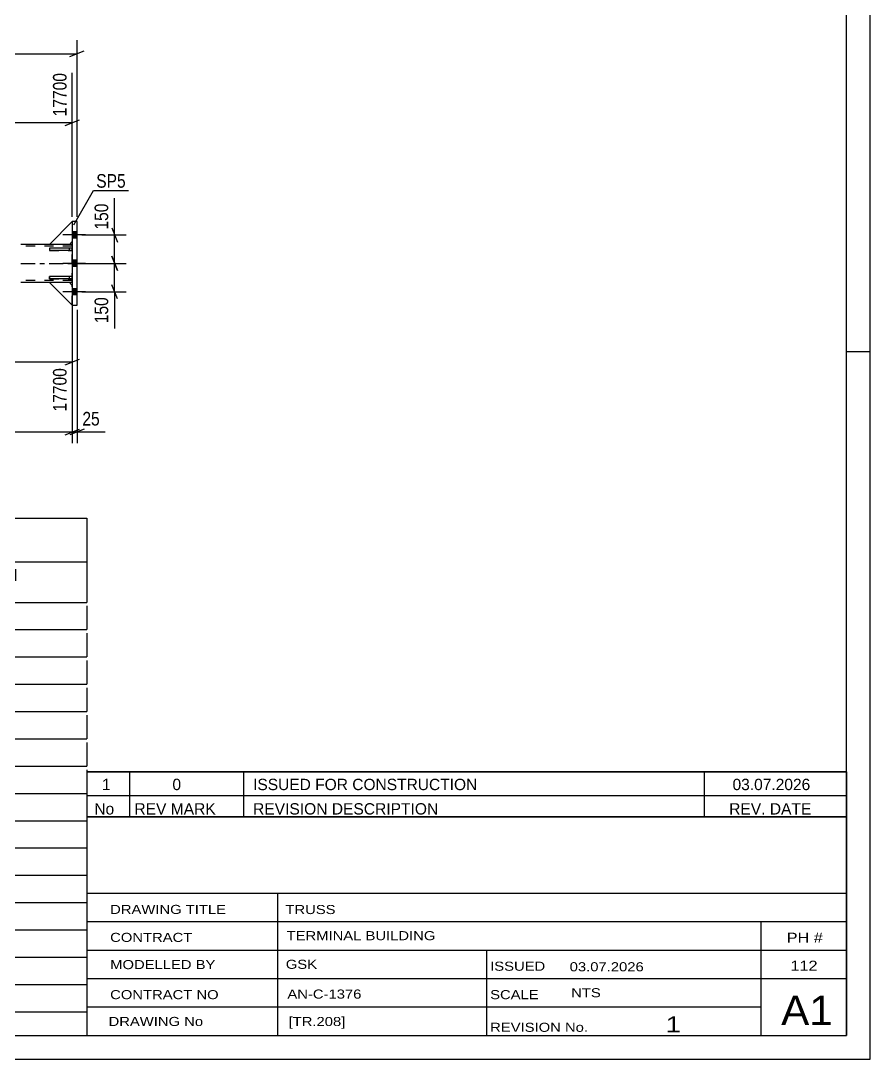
# Model space of a CAD drawing. Header units: millimetres. Extents: x -76 to 765, y -395 to 199.
# Drawn here: x 586 to 765, y -395 to -176.2 of the extents above; entities that cross this region are included whole.
import ezdxf

# ---------------------------------------------------------------- set-up
doc = ezdxf.new("R2010")
doc.units = ezdxf.units.MM
doc.linetypes.add('DXK_LINE_DOT2', pattern=[3.9198, 1.9599, -1.9599])
doc.linetypes.add('DXK_LINE_DOT3', pattern=[5.9187, 2.979, -0.9799, 0.9799, -0.9799])
doc.styles.add('Arial', font='ARIAL.TTF', dxfattribs={"height": 0.2})
doc.styles.add('Arial Bold', font='ARIALBD.TTF', dxfattribs={"height": 0.2})
doc.styles.add('Arial Narrow', font='ARIALN.TTF', dxfattribs={"height": 0.2})

# ---------------------------------------------------------------- blocks, each defined once
blk = doc.blocks.new('Unknown-761551795-23899')
at = {"color": 7, "linetype": 'Continuous'}
for p, q in [((427.95, -281), (599.95, -281)), ((427.95, -292.25), (427.95, -281)), ((599.95, -281), (599.95, -292.25)), ((427.95, -290.25), (599.95, -290.25)), ((441.45, -290.25), (441.45, -298.75)), ((459.95, -290.25), (459.95, -298.75)), ((509.23, -290.25), (509.23, -298.75)), ((523.23, -290.25), (523.23, -298.75)), ((538.95, -290.25), (538.95, -298.75)), ((553.23, -290.25), (553.23, -298.75)), ((570.23, -290.25), (570.23, -298.75)), ((427.95, -292.25), (427.95, -297.25)), ((599.95, -292.25), (599.95, -298.75)), ((427.95, -297.25), (427.95, -298.75)), ((427.95, -298.75), (599.95, -298.75)), ((427.95, -299.52), (427.95, -304.5)), ((441.45, -299.52), (441.45, -304.5)), ((459.95, -299.52), (459.95, -304.5)), ((509.23, -299.52), (509.23, -304.5)), ((523.23, -299.52), (523.23, -304.5)), ((538.95, -299.52), (538.95, -304.5)), ((553.23, -299.52), (553.23, -304.5)), ((570.23, -299.52), (570.23, -304.5)), ((599.95, -299.52), (599.95, -304.5)), ((427.95, -304.5), (599.95, -304.5)), ((427.95, -305.27), (427.95, -310.25)), ((441.45, -305.27), (441.45, -310.25)), ((459.95, -305.27), (459.95, -310.25)), ((509.23, -305.27), (509.23, -310.25)), ((523.23, -305.27), (523.23, -310.25)), ((538.95, -305.27), (538.95, -310.25)), ((553.23, -305.27), (553.23, -310.25)), ((570.23, -305.27), (570.23, -310.25)), ((599.95, -305.27), (599.95, -310.25)), ((427.95, -310.25), (599.95, -310.25)), ((427.95, -311.02), (427.95, -316)), ((441.45, -311.02), (441.45, -316)), ((459.95, -311.02), (459.95, -316)), ((509.23, -311.02), (509.23, -316)), ((523.23, -311.02), (523.23, -316)), ((538.95, -311.02), (538.95, -316)), ((553.23, -311.02), (553.23, -316)), ((570.23, -311.02), (570.23, -316)), ((599.95, -311.02), (599.95, -316)), ((427.95, -316), (599.95, -316)), ((427.95, -316.77), (427.95, -321.75)), ((441.45, -316.77), (441.45, -321.75)), ((459.95, -316.77), (459.95, -321.75)), ((509.23, -316.77), (509.23, -321.75)), ((523.23, -316.77), (523.23, -321.75)), ((538.95, -316.77), (538.95, -321.75)), ((553.23, -316.77), (553.23, -321.75)), ((570.23, -316.77), (570.23, -321.75)), ((599.95, -316.77), (599.95, -321.75)), ((427.95, -321.75), (599.95, -321.75)), ((427.95, -322.52), (427.95, -327.5)), ((441.45, -322.52), (441.45, -327.5)), ((459.95, -322.52), (459.95, -327.5)), ((509.23, -322.52), (509.23, -327.5)), ((523.23, -322.52), (523.23, -327.5)), ((538.95, -322.52), (538.95, -327.5)), ((553.23, -322.52), (553.23, -327.5)), ((570.23, -322.52), (570.23, -327.5)), ((599.95, -322.52), (599.95, -327.5)), ((427.95, -327.5), (599.95, -327.5)), ((427.95, -328.27), (427.95, -333.25)), ((441.45, -328.27), (441.45, -333.25)), ((459.95, -328.27), (459.95, -333.25)), ((509.23, -328.27), (509.23, -333.25)), ((523.23, -328.27), (523.23, -333.25)), ((538.95, -328.27), (538.95, -333.25)), ((553.23, -328.27), (553.23, -333.25)), ((570.23, -328.27), (570.23, -333.25)), ((599.95, -328.27), (599.95, -333.25)), ((427.95, -333.25), (599.95, -333.25)), ((427.95, -334.02), (427.95, -339)), ((441.45, -334.02), (441.45, -339)), ((459.95, -334.02), (459.95, -339)), ((509.23, -334.02), (509.23, -339)), ((523.23, -334.02), (523.23, -339)), ((538.95, -334.02), (538.95, -339)), ((553.23, -334.02), (553.23, -339)), ((570.23, -334.02), (570.23, -339)), ((599.95, -334.02), (599.95, -339)), ((427.95, -339), (599.95, -339)), ((427.95, -339.77), (427.95, -344.75)), ((441.45, -339.77), (441.45, -344.75)), ((459.95, -339.77), (459.95, -344.75)), ((509.23, -339.77), (509.23, -344.75)), ((523.23, -339.77), (523.23, -344.75)), ((538.95, -339.77), (538.95, -344.75)), ((553.23, -339.77), (553.23, -344.75)), ((570.23, -339.77), (570.23, -344.75)), ((599.95, -339.77), (599.95, -344.75)), ((427.95, -344.75), (599.95, -344.75)), ((427.95, -345.52), (427.95, -350.5)), ((441.45, -345.52), (441.45, -350.5)), ((459.95, -345.52), (459.95, -350.5)), ((509.23, -345.52), (509.23, -350.5)), ((523.23, -345.52), (523.23, -350.5)), ((538.95, -345.52), (538.95, -350.5)), ((553.23, -345.52), (553.23, -350.5)), ((570.23, -345.52), (570.23, -350.5)), ((599.95, -345.52), (599.95, -350.5)), ((427.95, -350.5), (599.95, -350.5)), ((427.95, -351.27), (427.95, -356.25)), ((441.45, -351.27), (441.45, -356.25)), ((459.95, -351.27), (459.95, -356.25)), ((509.23, -351.27), (509.23, -356.25)), ((523.23, -351.27), (523.23, -356.25)), ((538.95, -351.27), (538.95, -356.25)), ((553.23, -351.27), (553.23, -356.25)), ((570.23, -351.27), (570.23, -356.25)), ((599.95, -351.27), (599.95, -356.25)), ((427.95, -356.25), (599.95, -356.25)), ((427.95, -357.02), (427.95, -362)), ((441.45, -357.02), (441.45, -362)), ((459.95, -357.02), (459.95, -362)), ((509.23, -357.02), (509.23, -362)), ((523.23, -357.02), (523.23, -362)), ((538.95, -357.02), (538.95, -362)), ((553.23, -357.02), (553.23, -362)), ((570.23, -357.02), (570.23, -362)), ((599.95, -357.02), (599.95, -362)), ((427.95, -362), (599.95, -362)), ((427.95, -362.77), (427.95, -367.75)), ((441.45, -362.77), (441.45, -367.75)), ((459.95, -362.77), (459.95, -367.75)), ((509.23, -362.77), (509.23, -367.75)), ((523.23, -362.77), (523.23, -367.75)), ((538.95, -362.77), (538.95, -367.75)), ((553.23, -362.77), (553.23, -367.75)), ((570.23, -362.77), (570.23, -367.75)), ((599.95, -362.77), (599.95, -367.75)), ((427.95, -367.75), (599.95, -367.75)), ((427.95, -368.52), (427.95, -373.5)), ((441.45, -368.52), (441.45, -373.5)), ((459.95, -368.52), (459.95, -373.5)), ((509.23, -368.52), (509.23, -373.5)), ((523.23, -368.52), (523.23, -373.5)), ((538.95, -368.52), (538.95, -373.5)), ((553.23, -368.52), (553.23, -373.5)), ((570.23, -368.52), (570.23, -373.5)), ((599.95, -368.52), (599.95, -373.5)), ((427.95, -373.5), (599.95, -373.5)), ((427.95, -374.27), (427.95, -379.25)), ((441.45, -374.27), (441.45, -379.25)), ((459.95, -374.27), (459.95, -379.25)), ((509.23, -374.27), (509.23, -379.25)), ((523.23, -374.27), (523.23, -379.25)), ((538.95, -374.27), (538.95, -379.25)), ((553.23, -374.27), (553.23, -379.25)), ((570.23, -374.27), (570.23, -379.25)), ((599.95, -374.27), (599.95, -379.25)), ((427.95, -379.25), (599.95, -379.25)), ((427.95, -380.02), (427.95, -385)), ((441.45, -380.02), (441.45, -385)), ((459.95, -380.02), (459.95, -385)), ((509.23, -380.02), (509.23, -385)), ((523.23, -380.02), (523.23, -385)), ((538.95, -380.02), (538.95, -385)), ((553.23, -380.02), (553.23, -385)), ((570.23, -380.02), (570.23, -385)), ((599.95, -380.02), (599.95, -385)), ((427.95, -385), (599.95, -385)), ((427.95, -385), (599.95, -385)), ((427.95, -385), (427.95, -390)), ((553.23, -385), (553.23, -390)), ((570.23, -385), (570.23, -390)), ((599.95, -385), (599.95, -390)), ((427.95, -390), (599.95, -390))]:
    blk.add_line(p, q, dxfattribs=at)
at = {"color": 7}
for s, height, style, p in [('BILL OF MATERIALS', 3.3405, 'Arial Bold', (430.11, -286.69)), ('Profile Size', 2.3877, 'Arial', (463.77, -293.92)), ('Mark', 2.388, 'Arial', (429.79, -297.75))]:
    blk.add_text(s, height=height, dxfattribs=dict(at, style=style)).set_placement(p)
at = {"color": 7, "linetype": 'Continuous', "style": 'Arial Narrow'}
for s, height, width, p in [("ASSEMBLY MK'D :", 1.9089, 1.6, (485.45, -287.2)), ('TR208', 1.909, 1.794707, (517.95, -287.2)), ('ASSY QTY :', 1.909, 1.6, (548.95, -287.2)), ('1', 1.91, 1.794707, (570.45, -287.2))]:
    blk.add_text(s, height=height, dxfattribs=dict(at, width=width)).set_placement(p)
at = {"color": 7, "linetype": 'Continuous'}
for s, height, style, p in [('Item', 2.388, 'Arial', (429.7, -294.25)), ('Qty./', 2.388, 'Arial', (442.45, -294.25)), ('Length', 2.388, 'Arial', (510.45, -294.25)), ('Wt./Item', 2.388, 'Arial', (524.45, -294.25)), ('Total', 2.388, 'Arial', (541.45, -294.25)), ('Total Wt.', 2.388, 'Arial', (553.95, -294.25)), ('Material', 2.388, 'Arial', (573.45, -294.25)), ('Assembly', 2.388, 'Arial', (442.45, -297.98)), ('Qty.', 2.388, 'Arial', (541.95, -297.98)), ('TR208', 1.91, 'Arial', (430.45, -303.66)), ('1', 1.91, 'Arial', (445.26, -303.66)), ('RHS300*200*10', 1.9102, 'Arial', (464.16, -303.56)), ('16700.29', 1.91, 'Arial', (510.92, -303.7)), ('1258.53', 1.91, 'Arial', (525.12, -303.66)), ('1', 1.91, 'Arial', (547.17, -303.66)), ('1258.53', 1.91, 'Arial', (558.51, -303.66)), ('E350', 1.91, 'Arial', (574.26, -303.52)), ('BC130', 1.91, 'Arial', (430.45, -309.41)), ('6', 1.91, 'Arial', (445.26, -309.41)), ('SHS132*6', 1.91, 'Arial', (464.16, -309.31)), ('300.00', 1.91, 'Arial', (513.89, -309.45)), ('6.55', 1.91, 'Arial', (527.34, -309.41)), ('6', 1.91, 'Arial', (547.17, -309.41)), ('39.31', 1.91, 'Arial', (561.47, -309.41)), ('E350', 1.91, 'Arial', (574.26, -309.27)), ('BC421', 1.91, 'Arial', (430.45, -315.16)), ('1', 1.91, 'Arial', (445.26, -315.16)), ('RHS300*200*10', 1.9102, 'Arial', (464.16, -315.06)), ('17700.29', 1.91, 'Arial', (510.92, -315.2)), ('1333.89', 1.91, 'Arial', (525.12, -315.16)), ('1', 1.91, 'Arial', (547.17, -315.16)), ('1333.89', 1.91, 'Arial', (558.51, -315.16)), ('E350', 1.91, 'Arial', (574.26, -315.02)), ('M1049', 1.91, 'Arial', (430.45, -320.91)), ('7', 1.91, 'Arial', (445.26, -320.91)), ('SHS132*8', 1.91, 'Arial', (464.16, -320.81)), ('1972.98', 1.91, 'Arial', (512.4, -320.95)), ('59.73', 1.91, 'Arial', (526.6, -320.91)), ('7', 1.91, 'Arial', (547.17, -320.91)), ('418.09', 1.91, 'Arial', (559.99, -320.91)), ('E350', 1.91, 'Arial', (574.26, -320.77)), ('M1050', 1.91, 'Arial', (430.45, -326.66)), ('1', 1.91, 'Arial', (445.26, -326.66)), ('SHS180*8', 1.91, 'Arial', (464.16, -326.56)), ('4070.08', 1.91, 'Arial', (512.4, -326.7)), ('171.41', 1.91, 'Arial', (525.86, -326.66)), ('1', 1.91, 'Arial', (547.17, -326.66)), ('171.41', 1.91, 'Arial', (559.99, -326.66)), ('E350', 1.91, 'Arial', (574.26, -326.52)), ('E350', 1.91, 'Arial', (574.26, -332.27)), ('M1054', 1.91, 'Arial', (430.45, -332.41)), ('2', 1.91, 'Arial', (445.26, -332.41)), ('SHS180*8', 1.91, 'Arial', (464.16, -332.31)), ('1950.40', 1.91, 'Arial', (512.4, -332.45)), ('81.81', 1.91, 'Arial', (526.6, -332.41)), ('2', 1.91, 'Arial', (547.17, -332.41)), ('163.62', 1.91, 'Arial', (559.99, -332.41)), ('M1304', 1.91, 'Arial', (430.45, -338.16)), ('5', 1.91, 'Arial', (445.26, -338.16)), ('SHS132*8', 1.91, 'Arial', (464.16, -338.06)), ('2890.00', 1.91, 'Arial', (512.4, -338.2)), ('90.02', 1.91, 'Arial', (526.6, -338.16)), ('5', 1.91, 'Arial', (547.17, -338.16)), ('450.10', 1.91, 'Arial', (559.99, -338.16)), ('E350', 1.91, 'Arial', (574.26, -338.02)), ('M1305', 1.91, 'Arial', (430.45, -343.91)), ('4', 1.91, 'Arial', (445.26, -343.91)), ('SHS132*8', 1.91, 'Arial', (464.16, -343.81)), ('4070.11', 1.91, 'Arial', (512.4, -343.95)), ('123.58', 1.91, 'Arial', (525.86, -343.91)), ('4', 1.91, 'Arial', (547.17, -343.91)), ('494.30', 1.91, 'Arial', (559.99, -343.91)), ('E350', 1.91, 'Arial', (574.26, -343.77)), ('PL536', 1.91, 'Arial', (430.45, -349.66)), ('8', 1.91, 'Arial', (445.26, -349.66)), ('PL6*30', 1.91, 'Arial', (464.16, -349.56)), ('61.55', 1.91, 'Arial', (515.37, -349.7)), ('0.09', 1.91, 'Arial', (527.34, -349.66)), ('8', 1.91, 'Arial', (547.17, -349.66)), ('0.70', 1.91, 'Arial', (562.95, -349.66)), ('E350', 1.91, 'Arial', (574.26, -349.52)), ('PL539', 1.91, 'Arial', (430.45, -355.41)), ('4', 1.91, 'Arial', (445.26, -355.41)), ('PL6*30', 1.91, 'Arial', (464.16, -355.31)), ('74.38', 1.91, 'Arial', (515.37, -355.45)), ('0.11', 1.91, 'Arial', (527.34, -355.41)), ('4', 1.91, 'Arial', (547.17, -355.41)), ('0.42', 1.91, 'Arial', (562.95, -355.41)), ('E350', 1.91, 'Arial', (574.26, -355.27)), ('SP5', 1.91, 'Arial', (430.45, -361.16)), ('2', 1.91, 'Arial', (445.26, -361.16)), ('PL25*440', 1.91, 'Arial', (464.16, -361.06)), ('540.00', 1.91, 'Arial', (513.89, -361.2)), ('46.63', 1.91, 'Arial', (526.6, -361.16)), ('2', 1.91, 'Arial', (547.17, -361.16)), ('93.26', 1.91, 'Arial', (561.47, -361.16)), ('E350', 1.91, 'Arial', (574.26, -361.02)), ('SP6', 1.91, 'Arial', (430.45, -366.91)), ('2', 1.91, 'Arial', (445.26, -366.91)), ('PL25*300', 1.91, 'Arial', (464.16, -366.81)), ('440.00', 1.91, 'Arial', (513.89, -366.95)), ('25.91', 1.91, 'Arial', (526.6, -366.91)), ('2', 1.91, 'Arial', (547.17, -366.91)), ('51.81', 1.91, 'Arial', (561.47, -366.91)), ('E350', 1.91, 'Arial', (574.26, -366.77)), ('SP19', 1.91, 'Arial', (430.45, -372.66)), ('10', 1.91, 'Arial', (445.26, -372.66)), ('PL16*325', 1.91, 'Arial', (464.16, -372.56)), ('325.00', 1.91, 'Arial', (513.89, -372.7)), ('13.27', 1.91, 'Arial', (526.6, -372.66)), ('10', 1.91, 'Arial', (545.69, -372.66)), ('132.66', 1.91, 'Arial', (559.99, -372.66)), ('E350', 1.91, 'Arial', (574.26, -372.52)), ('ST5', 1.91, 'Arial', (430.45, -378.41)), ('32', 1.91, 'Arial', (445.26, -378.41)), ('PL12*120', 1.91, 'Arial', (464.16, -378.31)), ('120.00', 1.91, 'Arial', (513.89, -378.45)), ('1.36', 1.91, 'Arial', (527.34, -378.41)), ('32', 1.91, 'Arial', (545.69, -378.41)), ('43.41', 1.91, 'Arial', (561.47, -378.41)), ('E350', 1.91, 'Arial', (574.26, -378.27)), ('TC353', 1.91, 'Arial', (430.45, -384.16)), ('4', 1.91, 'Arial', (445.26, -384.16)), ('SHS100*8', 1.91, 'Arial', (464.16, -384.06)), ('580.00', 1.91, 'Arial', (513.89, -384.2)), ('12.98', 1.91, 'Arial', (526.6, -384.16)), ('4', 1.91, 'Arial', (547.17, -384.16)), ('51.93', 1.91, 'Arial', (561.47, -384.16)), ('E350', 1.91, 'Arial', (574.26, -384.02)), ('Total', 1.909, 'Arial Narrow', (544.79, -389)), ('4703.44', 1.91, 'Arial', (558.47, -389))]:
    blk.add_text(s, height=height, dxfattribs=dict(at, style=style)).set_placement(p)
blk = doc.blocks.new('Unknown-761551795-1132')
at = {"color": 5, "linetype": 'Continuous'}
for p, q in [((764.95, -395), (764.95, 199)), ((759.95, -390), (759.95, 194)), ((764.95, -246), (759.95, -246)), ((-71.05, -390), (759.95, -390)), ((-76.05, -395), (764.95, -395))]:
    blk.add_line(p, q, dxfattribs=at)
blk = doc.blocks.new('Unknown-761551795-23901')
at = {"color": 7, "linetype": 'Continuous'}
for p, q in [((599.95, -343.95), (599.95, -390)), ((599.95, -343.95), (759.95, -343.95)), ((759.95, -344), (759.95, -390)), ((599.95, -360), (759.95, -360)), ((640.09, -360), (640.09, -390)), ((599.95, -366), (759.95, -366)), ((741.95, -389.95), (741.95, -365.95)), ((599.95, -372), (759.95, -372)), ((684.09, -372), (684.09, -390)), ((599.95, -378), (759.95, -378)), ((599.95, -384), (741.95, -384)), ((599.95, -390), (759.95, -390))]:
    blk.add_line(p, q, dxfattribs=at)
at = {"color": 7, "style": 'Arial Narrow'}
for s, height, width, p in [('DRAWING TITLE', 1.9089, 1.425378, (604.84, -364.4)), ('TRUSS  ', 1.909, 1.425378, (641.76, -364.42)), ('CONTRACT', 1.909, 1.425378, (604.84, -370.29)), ('TERMINAL BUILDING', 1.9089, 1.425378, (642.01, -369.93)), ('MODELLED BY', 1.9089, 1.425378, (604.84, -376.02)), ('GSK', 1.909, 1.425378, (641.84, -375.96)), ('ISSUED', 1.909, 1.425378, (684.89, -376.36)), ('03.07.2026', 1.909, 1.425378, (701.64, -376.48)), ('CONTRACT NO', 1.9089, 1.425378, (604.84, -382.35)), ('AN-C-1376', 1.909, 1.425378, (642.18, -382.23)), ('SCALE', 1.909, 1.425378, (684.89, -382.35)), ('A1', 6.204, 1.25, (746.19, -387.8)), ('DRAWING No', 1.909, 1.425378, (604.51, -388)), ('[TR.208]', 1.909, 1.425378, (642.42, -388.01)), ('1', 3.34, 1.5, (721.87, -389.33)), ('REVISION No.', 1.9089, 1.425378, (684.89, -389.23))]:
    blk.add_text(s, height=height, dxfattribs=dict(at, width=width)).set_placement(p)
at = {"color": 7, "linetype": 'Continuous', "style": 'Arial Narrow'}
for s, height, width, p in [('PH #', 2.1, 1.42538, (747.35, -370.45)), ('112', 2.1, 1.42538, (748.14, -376.35)), ('NTS', 1.909, 1.425378, (701.95, -381.95))]:
    blk.add_text(s, height=height, dxfattribs=dict(at, width=width)).set_placement(p)
blk = doc.blocks.new('Unknown-761551795-23902')
at = {"color": 7, "linetype": 'Continuous'}
for p, q in [((599.95, -334.45), (759.95, -334.45)), ((759.95, -334.45), (599.95, -334.45)), ((599.95, -334.45), (599.95, -339.45)), ((608.95, -334.45), (608.95, -339.45)), ((632.95, -334.45), (632.95, -339.45)), ((729.95, -334.45), (729.95, -339.45)), ((759.95, -334.45), (759.95, -339.45)), ((599.95, -339.45), (759.95, -339.45)), ((599.95, -339.45), (599.95, -343.95)), ((599.95, -339.45), (759.95, -339.45)), ((608.95, -339.45), (608.95, -343.95)), ((632.95, -339.45), (632.95, -343.95)), ((729.95, -339.45), (729.95, -343.95)), ((759.95, -339.45), (759.95, -343.95)), ((759.95, -343.95), (599.95, -343.95))]:
    blk.add_line(p, q, dxfattribs=at)
at = {"color": 7, "linetype": 'Continuous', "style": 'Arial Narrow'}
for s, height, width, p in [('1', 2.39, 1.196471, (603.11, -338.31)), ('0', 2.39, 1.196471, (617.96, -338.31)), ('ISSUED FOR CONSTRUCTION', 2.3861, 1.196471, (634.95, -338.31)), ('03.07.2026', 2.386, 1.196471, (735.95, -338.31)), ('No', 2.386, 1.2, (601.5, -343.45)), ('REV MARK', 2.386, 1.2, (609.95, -343.45)), ('REVISION DESCRIPTION', 2.3861, 1.2, (634.95, -343.45)), ('REV. DATE', 2.386, 1.2, (735.24, -343.45))]:
    blk.add_text(s, height=height, dxfattribs=dict(at, width=width)).set_placement(p)
blk = doc.blocks.new('Part-761551795-2392 - 2381')
at = {"color": 2, "linetype": 'Continuous'}
for p, q in [((596.26, -231.37), (592.06, -231.37)), ((592.06, -231.37), (596.86, -236.17)), ((596.86, -231.97), (596.26, -231.37)), ((596.86, -236.17), (596.86, -236.14))]:
    blk.add_line(p, q, dxfattribs=at)
at = {"color": 7, "linetype": 'DXK_LINE_DOT2'}
for p in [(596.86, -231.97), (596.86, -231.97), (596.86, -236.17)]:
    blk.add_line(p, (596.86, -231.97), dxfattribs=at)
blk = doc.blocks.new('Part-761551795-2393 - 2381')
at = {"color": 7, "linetype": 'DXK_LINE_DOT2'}
for p, q in [((596.26, -231.37), (592.06, -231.37)), ((592.06, -231.37), (596.86, -236.17)), ((596.86, -231.97), (596.26, -231.37)), ((596.86, -236.17), (596.86, -231.97))]:
    blk.add_line(p, q, dxfattribs=at)
blk = doc.blocks.new('Part-761551795-2394 - 2381')
at = {"color": 2, "linetype": 'Continuous'}
for p, q in [((592.06, -230.54), (592.06, -230.13)), ((596.86, -230.13), (592.06, -230.13)), ((592.06, -230.61), (592.06, -230.54)), ((596.86, -230.61), (592.06, -230.61)), ((596.86, -230.13), (596.86, -230.61))]:
    blk.add_line(p, q, dxfattribs=at)
at = {"color": 7, "linetype": 'DXK_LINE_DOT2'}
for p, q in [((592.06, -230.54), (592.06, -230.54)), ((596.26, -230.61), (596.26, -230.13)), ((596.86, -230.13), (596.86, -230.13)), ((596.86, -230.13), (596.86, -230.13)), ((596.86, -230.61), (596.86, -230.61)), ((596.86, -230.61), (596.86, -230.61))]:
    blk.add_line(p, q, dxfattribs=at)
blk = doc.blocks.new('Part-761551795-2395 - 2381')
at = {"color": 2, "linetype": 'Continuous'}
for p, q in [((592.06, -224.14), (592.06, -224.13)), ((596.86, -224.13), (592.06, -224.13)), ((592.06, -224.14), (592.06, -224.61)), ((596.86, -224.61), (592.06, -224.61)), ((596.86, -224.13), (596.86, -224.61))]:
    blk.add_line(p, q, dxfattribs=at)
at = {"color": 7, "linetype": 'DXK_LINE_DOT2'}
for p, q in [((592.06, -224.14), (592.06, -224.14)), ((596.26, -224.61), (596.26, -224.13)), ((596.86, -224.13), (596.86, -224.13)), ((596.86, -224.13), (596.86, -224.13)), ((596.86, -224.61), (596.86, -224.61)), ((596.86, -224.61), (596.86, -224.61))]:
    blk.add_line(p, q, dxfattribs=at)
blk = doc.blocks.new('Part-761551795-2396 - 2381')
at = {"color": 7, "linetype": 'DXK_LINE_DOT2'}
for p, q in [((596.86, -230.13), (592.06, -230.13)), ((592.06, -230.13), (592.06, -230.61)), ((592.06, -230.61), (596.86, -230.61)), ((596.26, -230.61), (596.26, -230.13)), ((596.86, -230.61), (596.86, -230.13))]:
    blk.add_line(p, q, dxfattribs=at)
blk = doc.blocks.new('Part-761551795-2397 - 2381')
at = {"color": 7, "linetype": 'DXK_LINE_DOT2'}
for p, q in [((596.86, -224.13), (592.06, -224.13)), ((592.06, -224.13), (592.06, -224.61)), ((592.06, -224.61), (596.86, -224.61)), ((596.26, -224.61), (596.26, -224.13)), ((596.86, -224.61), (596.86, -224.13))]:
    blk.add_line(p, q, dxfattribs=at)
blk = doc.blocks.new('Bolt-761551795-2409 - 2381')
at = {"linetype": 'Continuous'}
for points in [[(597.86, -222), (597.86, -220.68), (596.86, -220.68), (596.86, -222)], [(597.86, -222), (597.86, -220.68), (596.86, -220.68), (596.86, -222)], [(597.86, -222), (597.86, -220.68), (596.86, -220.68), (596.86, -222)], [(597.86, -222), (597.86, -220.68), (596.86, -220.68), (596.86, -222)], [(597.86, -228), (597.86, -226.68), (596.86, -226.68), (596.86, -228)], [(597.86, -228), (597.86, -226.68), (596.86, -226.68), (596.86, -228)], [(597.86, -234), (597.86, -232.68), (596.86, -232.68), (596.86, -234)], [(597.86, -234), (597.86, -232.68), (596.86, -232.68), (596.86, -234)], [(597.86, -234), (597.86, -232.68), (596.86, -232.68), (596.86, -234)], [(597.86, -234), (597.86, -232.68), (596.86, -232.68), (596.86, -234)]]:
    blk.add_hatch(color=1, dxfattribs=at).paths.add_polyline_path(points)
at = {"color": 1, "linetype": 'Continuous'}
for p, q in [((597.86, -220.68), (596.86, -220.68)), ((597.86, -220.68), (596.86, -220.68)), ((597.86, -220.68), (596.86, -220.68)), ((597.86, -220.68), (596.86, -220.68)), ((599.62, -221.34), (594.86, -221.34)), ((599.62, -221.34), (594.86, -221.34)), ((599.62, -221.34), (594.86, -221.34)), ((599.62, -221.34), (594.86, -221.34)), ((597.86, -222), (596.86, -222)), ((597.86, -222), (596.86, -222)), ((597.86, -222), (596.86, -222)), ((597.86, -222), (596.86, -222)), ((599.62, -227.34), (594.86, -227.34)), ((599.62, -227.34), (594.86, -227.34)), ((597.86, -226.68), (596.86, -226.68)), ((597.86, -226.68), (596.86, -226.68)), ((597.86, -228), (596.86, -228)), ((597.86, -228), (596.86, -228)), ((599.62, -233.34), (594.86, -233.34)), ((599.62, -233.34), (594.86, -233.34)), ((599.62, -233.34), (594.86, -233.34)), ((599.62, -233.34), (594.86, -233.34)), ((597.86, -232.68), (596.86, -232.68)), ((597.86, -232.68), (596.86, -232.68)), ((597.86, -232.68), (596.86, -232.68)), ((597.86, -232.68), (596.86, -232.68)), ((597.86, -234), (596.86, -234)), ((597.86, -234), (596.86, -234)), ((597.86, -234), (596.86, -234)), ((597.86, -234), (596.86, -234))]:
    blk.add_line(p, q, dxfattribs=at)
blk = doc.blocks.new('Part-761551795-2421 - 2381')
at = {"color": 2, "linetype": 'Continuous'}
for p, q in [((592.06, -223.34), (586.06, -223.34)), ((596.86, -223.34), (596.26, -223.34)), ((596.86, -231.34), (586.06, -231.34))]:
    blk.add_line(p, q, dxfattribs=at)
at = {"color": 7, "linetype": 'DXK_LINE_DOT2'}
for p, q in [((596.86, -223.34), (586.06, -223.34)), ((596.86, -223.74), (586.06, -223.74)), ((596.26, -223.34), (592.06, -223.34)), ((596.86, -231.34), (596.86, -223.34)), ((596.86, -230.94), (586.06, -230.94))]:
    blk.add_line(p, q, dxfattribs=at)
at = {"color": 7, "linetype": 'DXK_LINE_DOT3'}
blk.add_line((586.06, -227.34), (596.86, -227.34), dxfattribs=at)
blk = doc.blocks.new('Part-761551795-2439 - 2381')
at = {"color": 7, "linetype": 'DXK_LINE_DOT2'}
for p, q in [((592.06, -223.34), (596.86, -218.54)), ((596.86, -218.54), (596.86, -222.74)), ((596.86, -222.74), (596.26, -223.34)), ((596.26, -223.34), (592.06, -223.34))]:
    blk.add_line(p, q, dxfattribs=at)
blk = doc.blocks.new('Part-761551795-2440 - 2381')
at = {"color": 2, "linetype": 'Continuous'}
for p, q in [((596.86, -218.54), (592.06, -223.34)), ((596.86, -222.74), (596.26, -223.34)), ((596.26, -223.34), (592.06, -223.34))]:
    blk.add_line(p, q, dxfattribs=at)
at = {"color": 7, "linetype": 'DXK_LINE_DOT2'}
for p, q in [((596.86, -218.54), (596.86, -218.54)), ((596.86, -218.54), (596.86, -222.74)), ((596.86, -218.54), (596.86, -218.54)), ((596.86, -222.74), (596.86, -222.74)), ((596.86, -222.74), (596.86, -222.74))]:
    blk.add_line(p, q, dxfattribs=at)
blk = doc.blocks.new('Part-761551795-2441 - 2381')
at = {"color": 7, "linetype": 'DXK_LINE_DOT2'}
for p, q in [((592.06, -223.34), (596.86, -218.54)), ((596.86, -218.54), (596.86, -222.74)), ((596.86, -222.74), (596.26, -223.34)), ((596.26, -223.34), (592.06, -223.34))]:
    blk.add_line(p, q, dxfattribs=at)
blk = doc.blocks.new('Part-761551795-2442 - 2381')
at = {"color": 7, "linetype": 'DXK_LINE_DOT2'}
for p, q in [((596.26, -231.37), (592.06, -231.37)), ((592.06, -231.37), (596.86, -236.17)), ((596.86, -231.97), (596.26, -231.37)), ((596.86, -236.17), (596.86, -231.97))]:
    blk.add_line(p, q, dxfattribs=at)
blk = doc.blocks.new('Part-761551795-2496 - 2381')
at = {"color": 2, "linetype": 'Continuous'}
for p, q in [((597.86, -218.54), (596.86, -218.54)), ((596.86, -218.54), (596.86, -236.14)), ((597.86, -236.14), (597.86, -218.54)), ((596.86, -236.14), (597.86, -236.14))]:
    blk.add_line(p, q, dxfattribs=at)
blk = doc.blocks.new('StraightDimension-761551795-19340 - 2381')
at = {"color": 7, "linetype": 'Continuous'}
for p, q in [((596.86, -237.17), (596.86, -265.25)), ((597.86, -237.14), (597.86, -265.25)), ((595.36, -263.45), (598.36, -262.25)), ((599.36, -262.25), (596.36, -263.45)), ((596.86, -262.85), (597.86, -262.85))]:
    blk.add_line(p, q, dxfattribs=at)
at = {"color": 0}
blk.add_wipeout([(603.24, -262.1), (603.24, -257.9), (598.39, -257.9), (598.39, -262.1)], dxfattribs=at)
at = {"color": 7, "linetype": 'Continuous'}
blk.add_line((597.86, -262.85), (603.77, -262.85), dxfattribs=at)
blk.add_line((597.86, -262.85), (603.77, -262.85), dxfattribs=at)
at = {"color": 3, "style": 'Arial Narrow'}
blk.add_text('25', height=2.863, dxfattribs=at).set_placement((598.99, -261.5))
blk = doc.blocks.new('StraightDimension-761551795-19398 - 2381')
at = {"color": 7, "linetype": 'Continuous'}
for p, q in [((605.18, -219.84), (606.38, -222.84)), ((598.86, -221.34), (608.18, -221.34)), ((605.78, -227.34), (605.78, -221.34)), ((597.86, -227.34), (608.18, -227.34)), ((606.38, -228.84), (605.18, -225.84))]:
    blk.add_line(p, q, dxfattribs=at)
at = {"color": 0}
blk.add_wipeout([(605.03, -214.13), (600.83, -214.13), (600.83, -220.82), (605.03, -220.82)], dxfattribs=at)
at = {"color": 7, "linetype": 'Continuous'}
blk.add_line((605.78, -221.34), (605.78, -213.61), dxfattribs=at)
blk.add_line((605.78, -221.34), (605.78, -213.61), dxfattribs=at)
at = {"color": 3, "style": 'Arial Narrow'}
blk.add_text('150', height=2.863, rotation=90.0002, dxfattribs=at).set_placement((604.43, -220.22))
blk = doc.blocks.new('StraightDimension-761551795-19399 - 2381')
at = {"color": 7, "linetype": 'Continuous'}
for p, q in [((597.86, -227.34), (608.18, -227.34)), ((605.18, -225.84), (606.38, -228.84)), ((605.78, -233.34), (605.78, -227.34)), ((606.38, -234.84), (605.18, -231.84)), ((598.86, -233.34), (608.18, -233.34))]:
    blk.add_line(p, q, dxfattribs=at)
at = {"color": 0}
blk.add_wipeout([(605.03, -233.87), (600.83, -233.87), (600.83, -240.55), (605.03, -240.55)], dxfattribs=at)
at = {"color": 7, "linetype": 'Continuous'}
blk.add_line((605.78, -233.34), (605.78, -241.08), dxfattribs=at)
blk.add_line((605.78, -233.34), (605.78, -241.08), dxfattribs=at)
at = {"color": 3, "style": 'Arial Narrow'}
blk.add_text('150', height=2.863, rotation=90.0002, dxfattribs=at).set_placement((604.43, -239.95))
blk = doc.blocks.new('StraightDimension-761551795-2540 - 2381')
at = {"color": 7, "linetype": 'Continuous'}
for p, q in [((597.86, -217.54), (597.86, -180.34)), ((-42.68, -183.19), (597.86, -183.19)), ((596.36, -183.79), (599.36, -182.59))]:
    blk.add_line(p, q, dxfattribs=at)
blk = doc.blocks.new('StraightDimension-761551795-2664 - 2381')
at = {"color": 7, "linetype": 'Continuous'}
for p, q in [((596.86, -232.37), (596.86, -258.54)), ((454.69, -236.52), (454.69, -258.54)), ((456.19, -247.5), (453.19, -248.7)), ((454.69, -248.1), (596.86, -248.1)), ((595.36, -248.7), (598.36, -247.5))]:
    blk.add_line(p, q, dxfattribs=at)
at = {"color": 0}
blk.add_wipeout([(530.03, -247.35), (530.03, -243.15), (521.52, -243.15), (521.52, -247.35)], dxfattribs=at)
at = {"color": 0, "linetype": 'Continuous'}
blk.add_wipeout([(596.26, -248.8), (592.06, -248.8), (592.06, -259.14), (596.26, -259.14)], dxfattribs=at)
at = {"color": 3, "style": 'Arial Narrow'}
blk.add_text('5291', height=2.863, dxfattribs=at).set_placement((522.12, -246.75))
at = {"color": 3, "linetype": 'Continuous', "style": 'Arial Narrow'}
blk.add_text('17700', height=2.863, rotation=90.0002, dxfattribs=at).set_placement((595.66, -258.54))
blk = doc.blocks.new('StraightDimension-761551795-19126 - 2381')
at = {"color": 7, "linetype": 'Continuous'}
for p, q in [((454.69, -215.04), (454.69, -187.23)), ((596.86, -217.54), (596.86, -187.23)), ((456.19, -197.07), (453.19, -198.27)), ((454.69, -197.67), (596.86, -197.67)), ((595.36, -198.27), (598.36, -197.07))]:
    blk.add_line(p, q, dxfattribs=at)
at = {"color": 0, "linetype": 'Continuous'}
blk.add_wipeout([(596.26, -186.63), (592.06, -186.63), (592.06, -196.97), (596.26, -196.97)], dxfattribs=at)
at = {"color": 0}
blk.add_wipeout([(530.03, -196.92), (530.03, -192.72), (521.52, -192.72), (521.52, -196.92)], dxfattribs=at)
at = {"color": 3, "linetype": 'Continuous', "style": 'Arial Narrow'}
blk.add_text('17700', height=2.863, rotation=90.0002, dxfattribs=at).set_placement((595.66, -196.37))
at = {"color": 3, "style": 'Arial Narrow'}
blk.add_text('5291', height=2.863, dxfattribs=at).set_placement((522.12, -196.32))
blk = doc.blocks.new('StraightDimension-761551795-19341 - 2381')
at = {"color": 7, "linetype": 'Continuous'}
for p, q in [((596.86, -237.17), (596.86, -265.25)), ((595.36, -263.45), (598.36, -262.25)), ((-41.68, -262.85), (596.86, -262.85))]:
    blk.add_line(p, q, dxfattribs=at)
blk = doc.blocks.new('Mark-761551795-2492 - 2381')
at = {"color": 0}
blk.add_wipeout([(608.12, -211.4), (608.12, -208.4), (601.91, -208.4), (601.91, -211.4)], dxfattribs=at)
blk.add_wipeout([(608.12, -211.4), (608.12, -208.4), (601.91, -208.4), (601.91, -211.4)], dxfattribs=at)
at = {"color": 30, "linetype": 'Continuous'}
for p, q in [((597.19, -219.21), (601.31, -212)), ((601.31, -212), (608.72, -212))]:
    blk.add_line(p, q, dxfattribs=at)
at = {"color": 3, "style": 'Arial Narrow'}
blk.add_text('SP5', height=2.863, dxfattribs=at).set_placement((601.91, -211.4))

msp = doc.modelspace()

# ---------------------------------------------------------------- block references
for name in ['Unknown-761551795-1132', 'Part-761551795-2439 - 2381', 'Part-761551795-2440 - 2381', 'Part-761551795-2441 - 2381', 'Part-761551795-2496 - 2381', 'Bolt-761551795-2409 - 2381', 'Part-761551795-2421 - 2381', 'Part-761551795-2395 - 2381', 'Part-761551795-2397 - 2381', 'Part-761551795-2394 - 2381', 'Part-761551795-2396 - 2381', 'Part-761551795-2392 - 2381', 'Part-761551795-2393 - 2381', 'Part-761551795-2442 - 2381', 'Unknown-761551795-23899', 'Unknown-761551795-23902', 'Unknown-761551795-23901']:
    msp.add_blockref(name, (0, 0))

# ---------------------------------------------------------------- next in the draw order: block references
for name in ['StraightDimension-761551795-19398 - 2381', 'StraightDimension-761551795-19340 - 2381']:
    msp.add_blockref(name, (0, 0))

# ---------------------------------------------------------------- next in the draw order: block references
for name in ['StraightDimension-761551795-2540 - 2381', 'StraightDimension-761551795-19399 - 2381']:
    msp.add_blockref(name, (0, 0))

# ---------------------------------------------------------------- next in the draw order: block references
for name in ['StraightDimension-761551795-19126 - 2381', 'StraightDimension-761551795-2664 - 2381']:
    msp.add_blockref(name, (0, 0))

# ---------------------------------------------------------------- next in the draw order: block references
for name in ['Mark-761551795-2492 - 2381', 'StraightDimension-761551795-19341 - 2381']:
    msp.add_blockref(name, (0, 0))

doc.saveas('drawing.dxf')
